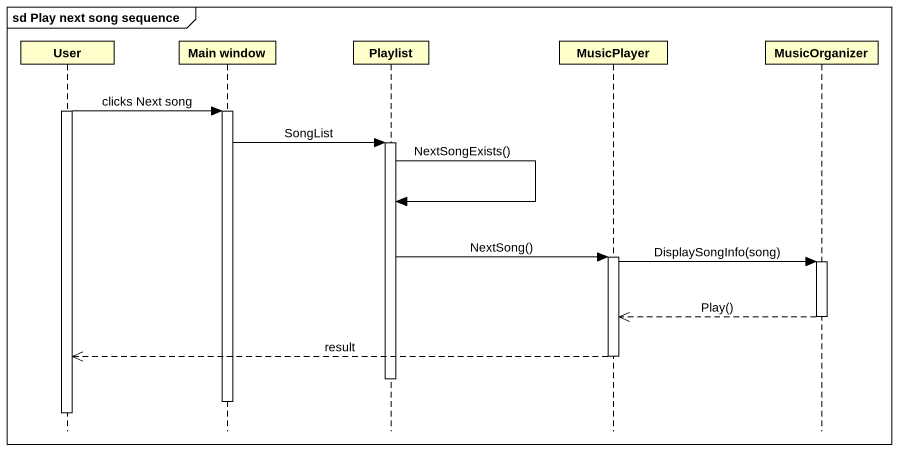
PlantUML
@startuml
mainframe sd Play next song sequence
hide footbox
participant User
participant "Main window" as Main_window
participant Playlist
participant MusicPlayer
participant MusicOrganizer

activate User
User -> Main_window : clicks Next song
activate Main_window
Main_window -> Playlist : SongList
activate Playlist
Playlist -> Playlist : NextSongExists()
Playlist -> MusicPlayer : NextSong()
activate MusicPlayer
MusicPlayer -> MusicOrganizer : DisplaySongInfo(song)
activate MusicOrganizer
MusicOrganizer -->> MusicPlayer : Play()
deactivate MusicOrganizer
MusicPlayer -->> User : result
deactivate MusicPlayer
deactivate Playlist
deactivate Main_window
deactivate User
@enduml
